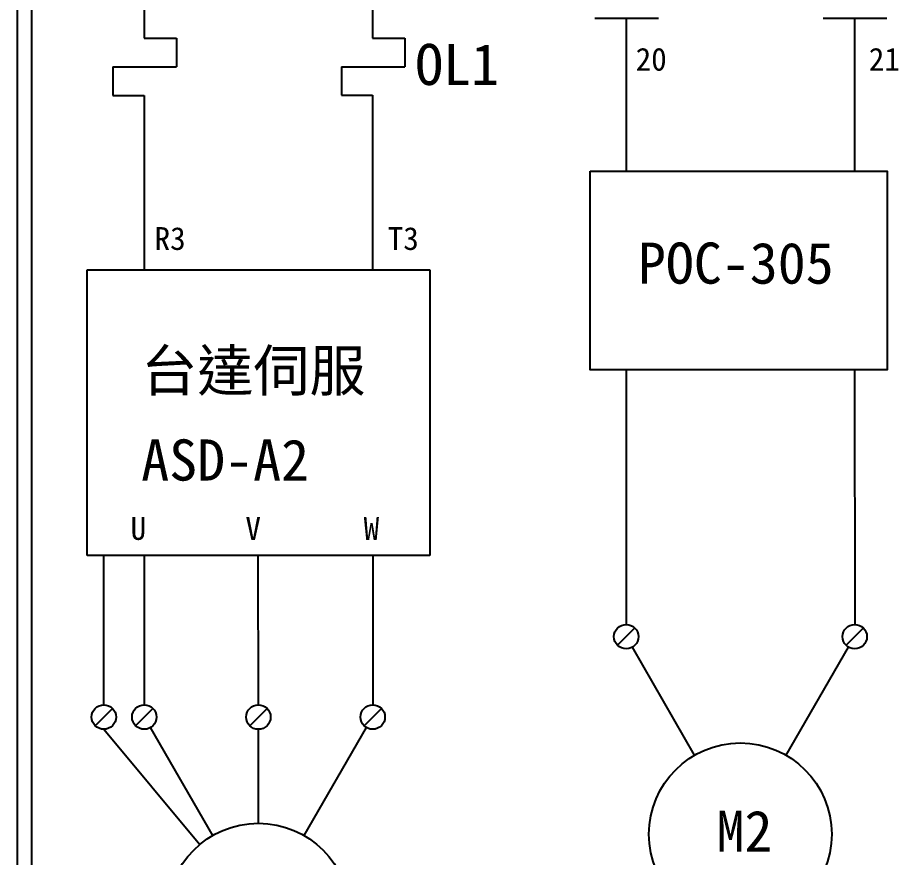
# Model space of a CAD drawing. Extents: x 10 to 297, y 3 to 207.
# Drawn here: x 10 to 87.1, y 40.5 to 114 of the extents above; entities that cross this region are included whole.
import ezdxf

# ---------------------------------------------------------------- set-up
doc = ezdxf.new("R2010")
doc.units = 0
doc.layers.get('0').update_dxf_attribs({"linetype": 'CONTINUOUS'})
doc.layers.add('圖框層', color=7, linetype='CONTINUOUS')
doc.layers.add('標尺寸層', color=3, linetype='CONTINUOUS')
doc.styles.add('STSL', font='KAIU.TTF')

msp = doc.modelspace()

# ---------------------------------------------------------------- linework, layer by layer
for p, q in [((41.071, 117.189), (41.073, 112.196)), ((63.26, 113.947), (63.26, 108.085)), ((83.26, 113.947), (83.26, 108.085)), ((63.26, 108.085), (63.262, 100.552)), ((83.26, 108.085), (83.262, 100.552)), ((63.269, 83.175), (63.277, 60.883)), ((83.269, 83.175), (83.277, 60.883)), ((41.085, 66.917), (41.089, 53.848)), ((64.035, 60.57), (62.52, 59.055)), ((84.035, 60.57), (82.52, 59.055)), ((69.266, 49.44), (63.813, 58.885)), ((77.266, 49.44), (82.725, 58.895)), ((18.306, 53.535), (16.791, 52.02)), ((21.846, 53.535), (20.332, 52.02)), ((31.832, 53.531), (30.317, 52.017)), ((41.846, 53.535), (40.332, 52.02)), ((27.078, 42.405), (21.624, 51.85)), ((35.078, 42.405), (40.536, 51.86))]:
    msp.add_line(p, q)
for centre, radius in [((63.277, 59.812), 1.071), ((83.277, 59.812), 1.071), ((17.548, 52.777), 1.071), ((21.089, 52.777), 1.071), ((31.074, 52.774), 1.071), ((41.089, 52.777), 1.071), ((73.266, 42.512), 8), ((31.078, 35.477), 8)]:
    msp.add_circle(centre, radius)
at = {"layer": '圖框層', "color": 7}
for p, q in [((10, 3), (10, 206.969)), ((11.25, 4.25), (11.25, 205.719))]:
    msp.add_line(p, q, dxfattribs=at)
at = {"layer": '標尺寸層', "color": 7}
for p, q in [((21.071, 117.189), (21.073, 112.189)), ((60.531, 113.947), (66.099, 113.947)), ((63.26, 113.947), (63.26, 108.085)), ((80.531, 113.947), (86.099, 113.947)), ((21.073, 112.189), (23.91, 112.189)), ((23.91, 112.189), (23.91, 109.689)), ((41.073, 112.196), (43.91, 112.196)), ((43.91, 112.196), (43.91, 109.696)), ((18.343, 109.689), (23.91, 109.689)), ((18.343, 109.689), (18.343, 107.189)), ((38.343, 109.696), (43.91, 109.696)), ((38.343, 109.696), (38.343, 107.196)), ((18.343, 107.189), (21.074, 107.189)), ((21.074, 107.189), (21.077, 91.912)), ((38.343, 107.196), (41.074, 107.196)), ((41.074, 107.196), (41.079, 91.918)), ((16.083, 91.91), (41.074, 91.918)), ((16.083, 66.91), (16.083, 91.91)), ((41.074, 91.918), (46.074, 91.918)), ((46.074, 91.918), (46.074, 66.918)), ((21.083, 66.91), (16.083, 66.91)), ((17.548, 53.848), (17.548, 66.91)), ((46.074, 66.918), (21.083, 66.91)), ((21.085, 66.91), (21.089, 53.848)), ((31.074, 53.845), (31.07, 66.913)), ((17.548, 51.706), (25.955, 41.622)), ((31.078, 43.477), (31.075, 51.703))]:
    msp.add_line(p, q, dxfattribs=at)
msp.add_lwpolyline([(60.117, 100.552), (86.11, 100.552), (86.11, 83.175), (60.117, 83.175)], close=True, dxfattribs=at)

# ---------------------------------------------------------------- texts
at = {"layer": '圖框層', "color": 4, "style": 'STSL'}
for s, height, p in [('OL1', 3.6, (44.806, 108.093)), ('20', 2, (64.104, 109.351)), ('21', 2, (84.512, 109.351)), ('R3', 2, (21.99, 93.658)), ('T3', 2, (42.399, 93.658)), ('POC-305', 3.6, (64.297, 90.706)), ('台達伺服', 3.6, (20.819, 81.302)), ('ASD-A2', 3.6, (20.819, 73.473)), ('U', 2, (19.884, 68.279)), ('V', 2, (29.94, 68.279)), ('W', 2, (40.292, 68.279)), ('M2', 3.6, (71.181, 40.988))]:
    msp.add_text(s, height=height, dxfattribs=at).set_placement(p)

doc.saveas('drawing.dxf')
